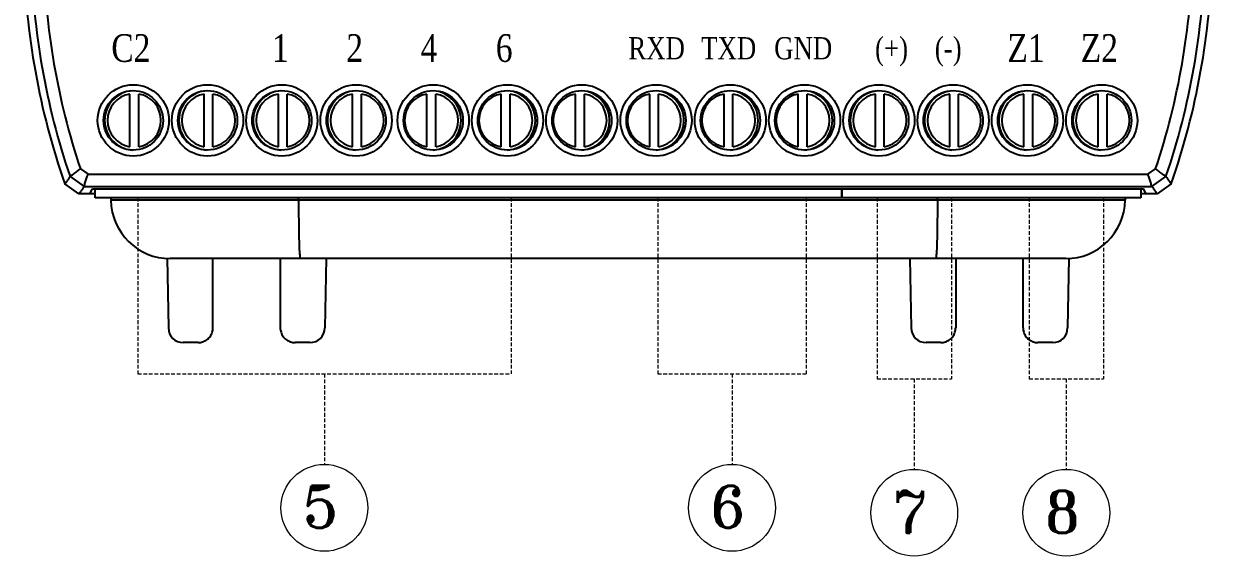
# Model space of a CAD drawing. Header units: millimetres. Extents: x 87 to 927, y 85 to 1088.
# Drawn here: x 332.6 to 412.6, y 579.8 to 615.6 of the extents above; entities that cross this region are included whole.
import ezdxf
from ezdxf.enums import TextEntityAlignment as Align

# ---------------------------------------------------------------- set-up
doc = ezdxf.new("R2010")
doc.units = ezdxf.units.MM
doc.linetypes.add('DASHED2', pattern=[0.375, 0.25, -0.125])
doc.layers.add('02___PRT_ALL_AXES', color=7, linetype='Continuous')
doc.layers.add('40', color=4, linetype='Continuous')
doc.styles.add('SS', font='batang.ttc', dxfattribs={"width": 0.8})
doc.styles.add('STYLE2', font='romant.shx')

msp = doc.modelspace()

# ---------------------------------------------------------------- linework, layer by layer
at = {"color": 7, "linetype": 'Continuous'}
for p, q in [((339.731, 607.315), (339.731, 610.864)), ((340.331, 607.315), (340.331, 610.864)), ((344.731, 607.315), (344.731, 610.864)), ((345.331, 607.315), (345.331, 610.864)), ((349.731, 607.315), (349.731, 610.864)), ((350.331, 607.315), (350.331, 610.864)), ((354.731, 607.315), (354.731, 610.864)), ((355.331, 607.315), (355.331, 610.864)), ((359.731, 607.315), (359.731, 610.864)), ((360.331, 607.315), (360.331, 610.864)), ((364.731, 607.315), (364.731, 610.864)), ((365.331, 607.315), (365.331, 610.864)), ((369.731, 607.315), (369.731, 610.864)), ((370.331, 607.315), (370.331, 610.864)), ((374.731, 607.315), (374.731, 610.864)), ((375.331, 607.315), (375.331, 610.864)), ((379.731, 607.315), (379.731, 610.864)), ((380.331, 607.315), (380.331, 610.864)), ((384.731, 607.315), (384.731, 610.864)), ((385.331, 607.315), (385.331, 610.864)), ((389.921, 607.315), (389.921, 610.864)), ((390.521, 607.315), (390.521, 610.864)), ((394.921, 607.315), (394.921, 610.864)), ((395.521, 607.315), (395.521, 610.864)), ((399.921, 607.315), (399.921, 610.864)), ((400.521, 607.315), (400.521, 610.864)), ((404.921, 607.315), (404.921, 610.864)), ((405.521, 607.315), (405.521, 610.864)), ((336.406, 605.831), (336.919, 605.463)), ((408.269, 605.463), (408.782, 605.831)), ((336.299, 604.139), (335.355, 604.811)), ((335.707, 605.314), (336.653, 604.635)), ((336.919, 605.463), (408.269, 605.463)), ((408.534, 604.635), (409.481, 605.314)), ((409.833, 604.811), (408.889, 604.139)), ((337.406, 604.139), (336.299, 604.139)), ((336.653, 604.635), (408.535, 604.635)), ((337.045, 604.139), (337.214, 604.478)), ((337.214, 604.478), (407.973, 604.478)), ((337.406, 603.889), (337.406, 604.478)), ((387.656, 604.478), (387.656, 603.889)), ((387.659, 603.889), (387.659, 604.478)), ((407.784, 604.478), (407.784, 603.889)), ((408.889, 604.139), (407.784, 604.139)), ((408.143, 604.139), (407.973, 604.478)), ((387.656, 603.889), (337.406, 603.889)), ((338.454, 603.889), (338.457, 603.72)), ((406.731, 603.72), (338.457, 603.72)), ((351.092, 603.72), (351.092, 603.889)), ((407.784, 603.889), (387.659, 603.889)), ((394.096, 603.72), (394.096, 603.889)), ((406.734, 603.889), (406.731, 603.72)), ((342.245, 599.813), (342.327, 595.122)), ((402.732, 599.789), (342.456, 599.789)), ((345.326, 595.139), (345.326, 599.789)), ((349.861, 599.789), (349.861, 595.139)), ((352.942, 599.789), (352.861, 595.122)), ((392.245, 599.789), (392.327, 595.122)), ((395.326, 599.789), (395.326, 595.139)), ((399.861, 595.139), (399.861, 599.789)), ((402.943, 599.813), (402.861, 595.122)), ((344.326, 594.139), (343.327, 594.139)), ((351.861, 594.139), (350.861, 594.139)), ((394.326, 594.139), (393.327, 594.139)), ((401.861, 594.139), (400.861, 594.139))]:
    msp.add_line(p, q, dxfattribs=at)
at = {"color": 1, "linetype": 'DASHED2', "lineweight": 18}
for p, q in [((340.269, 603.889), (340.269, 592.031)), ((365.394, 603.889), (365.394, 592.031)), ((375.269, 603.889), (375.269, 592.031)), ((385.269, 603.889), (385.269, 592.031)), ((390.034, 603.889), (390.034, 591.698)), ((395.034, 603.889), (395.034, 591.698)), ((400.269, 603.889), (400.269, 591.698)), ((405.269, 603.889), (405.269, 591.698)), ((352.831, 592.031), (352.831, 585.946)), ((380.269, 592.031), (380.269, 585.946)), ((392.534, 591.698), (392.534, 585.612)), ((402.769, 591.698), (402.769, 585.612))]:
    msp.add_line(p, q, dxfattribs=at)
at = {"color": 1, "linetype": 'DASHED2', "lineweight": 5}
for p, q in [((340.269, 592.031), (365.394, 592.031)), ((375.269, 592.031), (385.269, 592.031)), ((390.034, 591.698), (395.034, 591.698)), ((400.269, 591.698), (405.269, 591.698))]:
    msp.add_line(p, q, dxfattribs=at)
at = {"color": 7, "linetype": 'Continuous'}
for centre, radius in [((339.966, 609.089), 2.4), ((344.966, 609.089), 2.4), ((349.966, 609.089), 2.4), ((354.966, 609.089), 2.4), ((360.156, 609.089), 2.4), ((365.156, 609.089), 2.4), ((370.156, 609.089), 2.4), ((375.156, 609.089), 2.4), ((380.156, 609.089), 2.4), ((385.156, 609.089), 2.4), ((390.156, 609.089), 2.4), ((395.156, 609.089), 2.4), ((400.156, 609.089), 2.4), ((405.156, 609.089), 2.4), ((339.966, 609.089), 2), ((344.966, 609.089), 2), ((349.966, 609.089), 2), ((354.966, 609.089), 2), ((360.156, 609.089), 2), ((365.156, 609.089), 2), ((370.156, 609.089), 2), ((375.156, 609.089), 2), ((380.156, 609.089), 2), ((385.156, 609.089), 2), ((390.156, 609.089), 2), ((395.156, 609.089), 2), ((400.156, 609.089), 2), ((405.156, 609.089), 2)]:
    msp.add_circle(centre, radius, dxfattribs=at)
at = {"color": 0, "linetype": 'ByBlock', "lineweight": 18}
for centre in [(352.831, 583.023), (380.269, 583.023), (392.534, 582.69), (402.769, 582.69)]:
    msp.add_circle(centre, 2.922, dxfattribs=at)
at = {"color": 7, "linetype": 'Continuous'}
for centre, radius, start, end in [((382.582, 621.231), 50, 181.25088, 199.17209), ((382.582, 621.231), 49.504, 181.25713, 198.75612), ((382.582, 621.231), 48.677, 181.26039, 198.4439), ((362.606, 621.231), 48.677, 341.5561, 358.73961), ((362.606, 621.231), 49.504, 341.24388, 358.74287), ((362.606, 621.231), 50, 340.82791, 358.74912), ((340.031, 609.089), 1.8, 99.59407, 260.40593), ((340.031, 609.089), 1.8, 279.59407, 80.40593), ((345.031, 609.089), 1.8, 99.59407, 260.40593), ((345.031, 609.089), 1.8, 279.59407, 80.40593), ((350.031, 609.089), 1.8, 99.59407, 260.40593), ((350.031, 609.089), 1.8, 279.59407, 80.40593), ((355.031, 609.089), 1.8, 99.59407, 260.40593), ((355.031, 609.089), 1.8, 279.59407, 80.40593), ((360.031, 609.089), 1.8, 99.59407, 260.40593), ((360.031, 609.089), 1.8, 279.59407, 80.40593), ((365.031, 609.089), 1.8, 99.59407, 260.40593), ((365.031, 609.089), 1.8, 279.59407, 80.40593), ((370.031, 609.089), 1.8, 99.59407, 260.40593), ((370.031, 609.089), 1.8, 279.59407, 80.40593), ((375.031, 609.089), 1.8, 99.59407, 260.40593), ((375.031, 609.089), 1.8, 279.59407, 80.40593), ((380.031, 609.089), 1.8, 99.59407, 260.40593), ((380.031, 609.089), 1.8, 279.59407, 80.40593), ((385.031, 609.089), 1.8, 99.59407, 260.40593), ((385.031, 609.089), 1.8, 279.59407, 80.40593), ((390.221, 609.089), 1.8, 99.59407, 260.40593), ((390.221, 609.089), 1.8, 279.59407, 80.40593), ((395.221, 609.089), 1.8, 99.59407, 260.40593), ((395.221, 609.089), 1.8, 279.59407, 80.40593), ((400.221, 609.089), 1.8, 99.59407, 260.40593), ((400.221, 609.089), 1.8, 279.59407, 80.40593), ((405.221, 609.089), 1.8, 99.59407, 260.40593), ((405.221, 609.089), 1.8, 279.59407, 80.40593), ((342.456, 603.789), 4, 181, 270), ((402.732, 603.789), 4, 270, 359), ((343.327, 595.139), 1, 181, 270), ((351.861, 595.139), 1, 270, 359), ((393.327, 595.139), 1, 181, 270), ((401.861, 595.139), 1, 270, 359)]:
    msp.add_arc(centre, radius, start, end, dxfattribs=at)
for points, knots in [([(335.707, 605.313), (335.781, 605.37), (335.943, 605.473), (336.17, 605.654), (336.327, 605.771), (336.406, 605.831)], [0, 0, 0, 0, 0.282463, 0.5729852, 0.8701168, 0.8701168, 0.8701168, 0.8701168]), ([(409.481, 605.313), (409.406, 605.37), (409.245, 605.473), (409.018, 605.654), (408.861, 605.771), (408.782, 605.831)], [0, 0, 0, 0, 0.2824676, 0.5729899, 0.8701168, 0.8701168, 0.8701168, 0.8701168]), ([(335.707, 605.313), (335.672, 605.264), (335.596, 605.155), (335.479, 604.988), (335.396, 604.869), (335.355, 604.811)], [0, 0, 0, 0, 0.1794589, 0.3998599, 0.6134957, 0.6134957, 0.6134957, 0.6134957]), ([(336.653, 604.635), (336.683, 604.725), (336.728, 604.911), (336.827, 605.184), (336.888, 605.369), (336.919, 605.463)], [0, 0, 0, 0, 0.2828747, 0.5732697, 0.8697537, 0.8697537, 0.8697537, 0.8697537]), ([(408.535, 604.635), (408.505, 604.725), (408.459, 604.911), (408.361, 605.184), (408.3, 605.369), (408.269, 605.463)], [0, 0, 0, 0, 0.2828701, 0.5732651, 0.8697537, 0.8697537, 0.8697537, 0.8697537]), ([(409.481, 605.313), (409.515, 605.264), (409.592, 605.155), (409.709, 604.987), (409.792, 604.869), (409.833, 604.811)], [0, 0, 0, 0, 0.1802478, 0.400648, 0.6134957, 0.6134957, 0.6134957, 0.6134957]), ([(336.653, 604.635), (336.618, 604.587), (336.541, 604.479), (336.423, 604.314), (336.34, 604.197), (336.299, 604.139)], [0, 0, 0, 0, 0.1782085, 0.3970842, 0.6092519, 0.6092519, 0.6092519, 0.6092519]), ([(408.535, 604.635), (408.569, 604.587), (408.647, 604.479), (408.765, 604.314), (408.848, 604.197), (408.889, 604.139)], [0, 0, 0, 0, 0.1789919, 0.3978668, 0.6092519, 0.6092519, 0.6092519, 0.6092519]), ([(351.092, 603.72), (351.092, 603.427), (351.094, 602.856), (351.102, 602.039), (351.112, 601.301), (351.136, 600.706), (351.136, 600.21), (351.192, 599.992), (351.173, 599.789), (351.207, 599.789)], [0, 0, 0, 0, 0.878752, 1.710939, 2.455781, 3.076824, 3.543772, 3.834118, 3.935805, 3.935805, 3.935805, 3.935805]), ([(394.096, 603.72), (394.095, 603.427), (394.094, 602.856), (394.085, 602.039), (394.076, 601.301), (394.052, 600.706), (394.051, 600.21), (393.996, 599.992), (394.015, 599.789), (393.981, 599.789)], [0, 0, 0, 0, 0.878752, 1.710939, 2.455781, 3.076824, 3.543772, 3.834118, 3.935805, 3.935805, 3.935805, 3.935805]), ([(344.326, 594.139), (344.431, 594.139), (344.641, 594.173), (344.924, 594.317), (345.149, 594.542), (345.293, 594.825), (345.326, 595.035), (345.326, 595.139)], [0, 0, 0, 0, 0.312941, 0.625864, 0.938757, 1.25162, 1.564464, 1.564464, 1.564464, 1.564464]), ([(349.861, 595.139), (349.861, 595.035), (349.894, 594.825), (350.039, 594.542), (350.264, 594.317), (350.547, 594.173), (350.757, 594.139), (350.861, 594.139)], [0, 0, 0, 0, 0.312844, 0.625707, 0.9386, 1.251523, 1.564464, 1.564464, 1.564464, 1.564464]), ([(394.326, 594.139), (394.431, 594.139), (394.641, 594.173), (394.924, 594.317), (395.149, 594.542), (395.293, 594.825), (395.326, 595.035), (395.326, 595.139)], [0, 0, 0, 0, 0.312941, 0.625864, 0.938757, 1.25162, 1.564464, 1.564464, 1.564464, 1.564464]), ([(399.861, 595.139), (399.861, 595.035), (399.894, 594.825), (400.039, 594.542), (400.264, 594.317), (400.547, 594.173), (400.757, 594.139), (400.861, 594.139)], [0, 0, 0, 0, 0.312844, 0.625707, 0.9386, 1.251523, 1.564464, 1.564464, 1.564464, 1.564464])]:
    msp.add_open_spline(points, degree=3, knots=knots, dxfattribs=at)
at = {"layer": '02___PRT_ALL_AXES', "color": 7, "linetype": 'Continuous'}
for centre, start, end in [((340.031, 609.089), 93.69703, 266.30815), ((345.031, 609.089), 93.69703, 266.30815), ((350.031, 609.089), 93.69703, 266.30815), ((355.031, 609.089), 93.69703, 266.30815), ((360.031, 609.089), 273.69457, 86.30569), ((365.031, 609.089), 273.69457, 86.30569), ((370.031, 609.089), 273.69457, 86.30569), ((375.031, 609.089), 273.69457, 86.30569), ((380.031, 609.089), 273.69457, 86.30569), ((385.031, 609.089), 273.69457, 86.30569), ((390.221, 609.089), 94.22842, 265.77923), ((395.221, 609.089), 94.22842, 265.77923), ((400.221, 609.089), 94.22842, 265.77923), ((405.221, 609.089), 94.22842, 265.77923)]:
    msp.add_arc(centre, 2, start, end, dxfattribs=at)

# ---------------------------------------------------------------- texts
at = {"color": 0, "style": 'STYLE2'}
for s, p in [('5', (351.359, 581.678)), ('6', (378.796, 581.678)), ('7', (391.061, 581.345)), ('8', (401.296, 581.345))]:
    msp.add_text(s, height=2.815, dxfattribs=at).set_placement(p)
at = {"layer": '40', "color": 0, "style": 'SS', "width": 0.8}
for s, height, p in [('C2', 1.8658, (339.803, 613.025)), ('1', 1.866, (349.868, 613.025)), ('2', 1.866, (354.868, 613.025)), ('4', 1.866, (359.868, 613.025)), ('6', 1.866, (364.933, 613.025)), ('RXD', 1.4926, (375.194, 613.197)), ('TXD', 1.4926, (380.045, 613.197)), ('GND', 1.4926, (385.061, 613.197)), ('(+)    (-)', 1.4926, (392.81, 613.197)), ('Z1', 1.8658, (400.058, 613.025)), ('Z2', 1.8658, (404.993, 613.025))]:
    msp.add_text(s, height=height, dxfattribs=at).set_placement(p, align=Align.CENTER)

doc.saveas('drawing.dxf')
